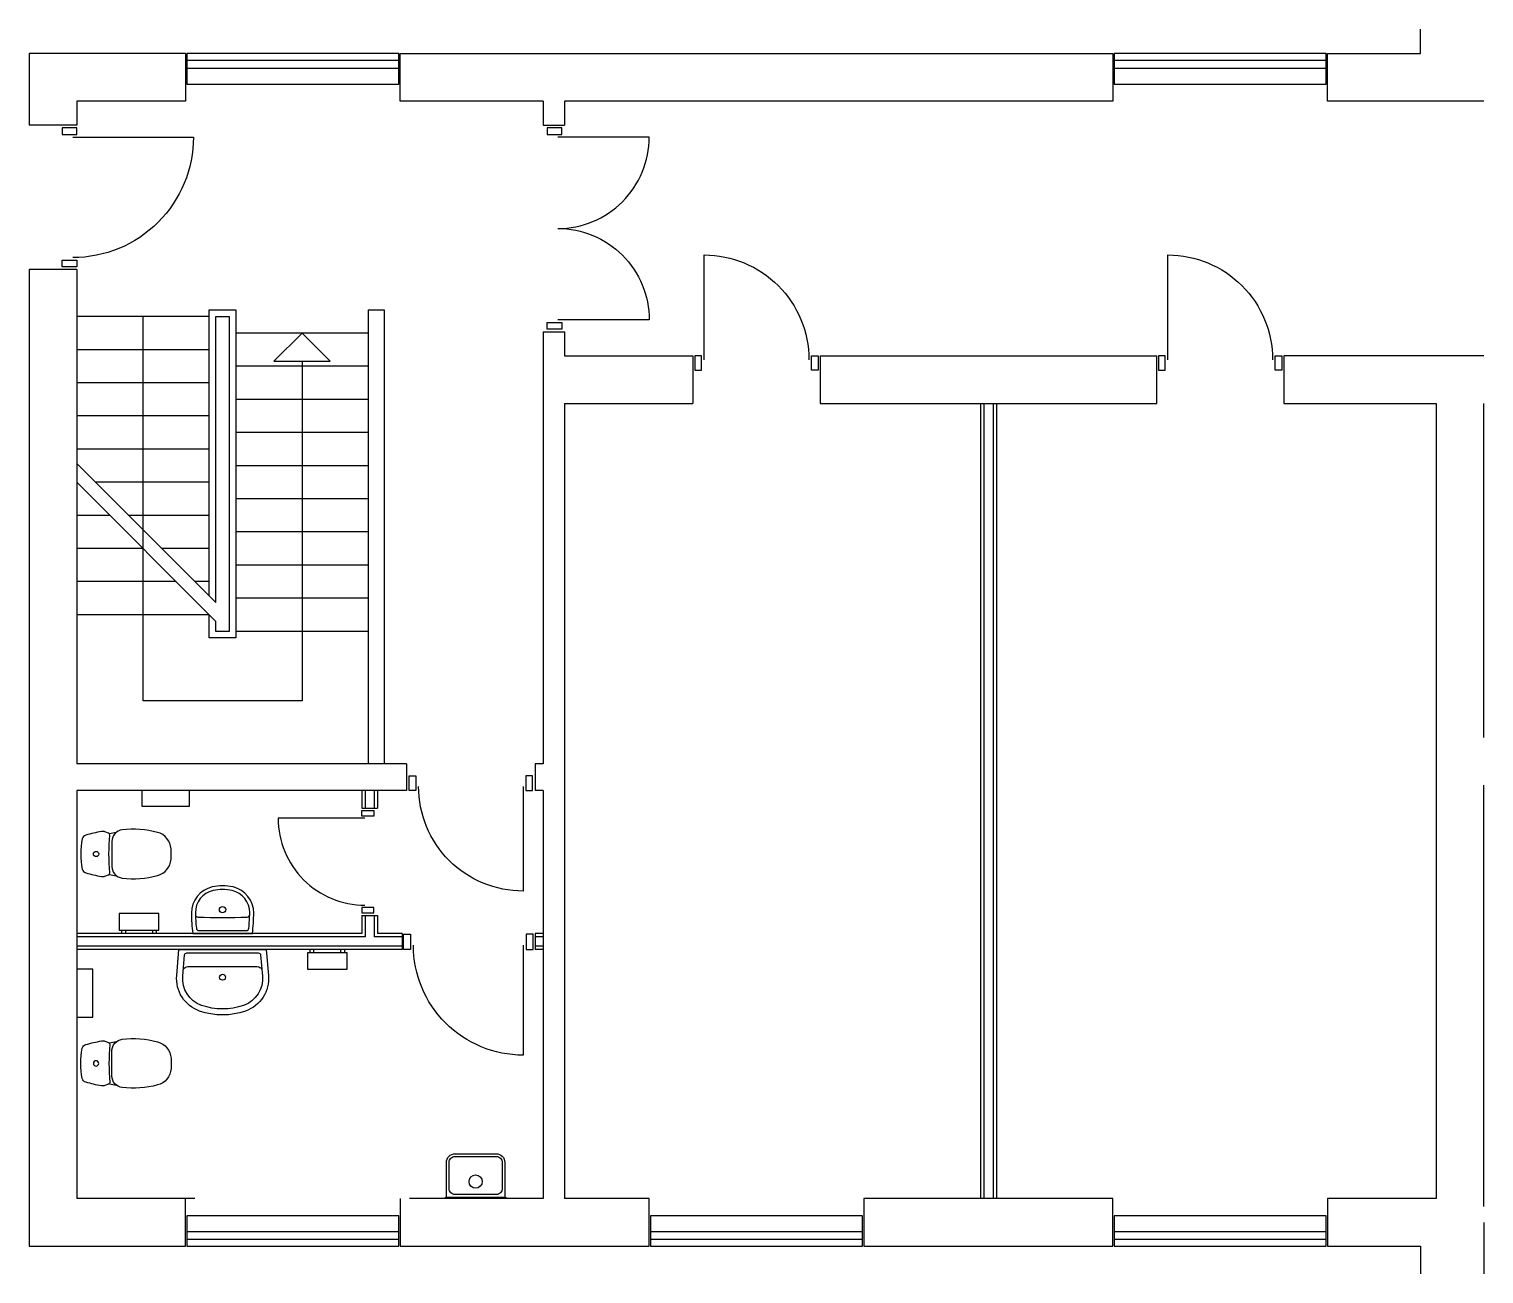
# Model space of a CAD drawing. Header units: millimetres. Extents: x -139132637 to -139121657, y 257886678 to 257896070.
import ezdxf

# ---------------------------------------------------------------- set-up
doc = ezdxf.new("R2010")
doc.units = ezdxf.units.MM
doc.header["$LTSCALE"] = 100
for name, color, linetype in [('a22--l-', 1, 'Continuous'), ('A22--U-', 3, 'Continuous'), ('A24----', 1, 'Continuous'), ('A314-S-', 8, 'Continuous'), ('A321---', 1, 'Continuous'), ('A33----', 8, 'Continuous'), ('A59----', 2, 'Continuous'), ('A79-F--', 1, 'Continuous')]:
    doc.layers.add(name, color=color, linetype=linetype)

# ---------------------------------------------------------------- blocks, each defined once
blk = doc.blocks.new('PIL')
for p, q in [((0, 0), (-212, -212)), ((0, 0), (212, -212)), ((-212, -212), (212, -212))]:
    blk.add_line(p, q)
blk = doc.blocks.new('DD156')
for points in [[(20, 110), (70, 110), (70, 0), (20, 0)], [(1540, 0), (1540, 110), (1490, 110), (1490, 0)]]:
    blk.add_lwpolyline(points, close=True)
for points in [[(780, 30, -0.414214), (90, -660), (90, 30)], [(780, 30, 0.414214), (1470, -660), (1470, 30)]]:
    blk.add_lwpolyline(points, format="xyb")
blk = doc.blocks.new('V162')
for p, q in [((1610, 110), (10, 110)), ((1610, 50), (10, 50))]:
    blk.add_line(p, q)
blk.add_lwpolyline([(1610, 0), (1610, 230), (10, 230), (10, 0)], close=True)
blk = doc.blocks.new('D96H')
for points in [[(-945, 110), (-895, 110), (-895, 0), (-945, 0)], [(-15, 0), (-15, 110), (-65, 110), (-65, 0)]]:
    blk.add_lwpolyline(points, close=True)
blk.add_lwpolyline([(-85, 30), (-85, -760, -0.414214), (-875, 30)], format="xyb")
blk = doc.blocks.new('D109H')
for points in [[(-1070, 110), (-1020, 110), (-1020, 0), (-1070, 0)], [(-20, 110), (-70, 110), (-70, 0), (-20, 0)]]:
    blk.add_lwpolyline(points, close=True)
blk.add_lwpolyline([(-90, 30), (-90, -880, -0.414214), (-1000, 30)], format="xyb")
blk = doc.blocks.new('dis0001t')
for p, q in [((-155, -246), (-164, -298)), ((155, -246), (164, -298))]:
    blk.add_line(p, q)
for points in [[(114, -41, 0.092778), (-114, -41, 0.30167), (-142, -68, 0.034525), (-169, -187, 0.131858), (-168, -212), (-158, -239, 0.382656), (-143, -250, -0.052943), (143, -250, 0.382656), (158, -239), (168, -212, 0.131858), (169, -187, 0.034525), (142, -68, 0.30167)], [(95, -265), (-95, -265, 0.380436), (-182, -342, 0.095668), (-163, -609, 0.32992), (-39, -711, 0.027716), (39, -711, 0.32992), (163, -609, 0.095668), (182, -342, 0.380436)]]:
    blk.add_lwpolyline(points, format="xyb", close=True)
blk.add_circle((0, -145), 20)
blk = doc.blocks.new('Jumbo-T')
at = {"layer": 'A59----'}
blk.add_lwpolyline([(0, -180), (120, -180), (120, 180), (0, 180)], close=True, dxfattribs=at)
blk = doc.blocks.new('DIS0844T')
for points in [[(329, 0), (346, -197, -0.342751), (174, -465, -0.171101), (-174, -465, -0.342751), (-346, -197), (-329, 0)], [(-287, -42, -0.388399), (-269, -26), (269, -26, -0.388399), (287, -42), (301, -201, -0.342751), (159, -422, -0.171101), (-159, -422, -0.342751), (-301, -201)]]:
    blk.add_lwpolyline(points, format="xyb", close=True)
blk.add_lwpolyline([(-297, -151, -0.268305), (-262, -130), (262, -130, -0.268305), (297, -151)], format="xyb")
blk.add_circle((0, -210), 22.5)
blk = doc.blocks.new('DIS0842T')
for points in [[(-225, 0, 0.028894), (-235, -154, 0.353622), (-79, -351, 0.110716), (79, -351, 0.353622), (235, -154, 0.028894), (225, 0)], [(-179, -22, 0.3858), (-198, -41, 0.022165), (-205, -156, 0.353622), (-72, -324, 0.110716), (72, -324, 0.353622), (205, -156, 0.022165), (198, -41, 0.3858), (179, -22)]]:
    blk.add_lwpolyline(points, format="xyb", close=True)
blk.add_lwpolyline([(205, -144, 0.396278), (185, -124, 0.021254), (-185, -124, 0.396278), (-205, -144)], format="xyb")
blk.add_circle((0, -180), 24.4)
blk = doc.blocks.new('Dis2501t')
blk.add_line((-220, -8), (220, -8))
for points in [[(-220, -8), (-230, -8), (-230, 0), (230, 0), (230, -8), (220, -8), (220, -273, -0.414214), (155, -338), (-155, -338, -0.414214), (-220, -273)], [(-220, -8), (-230, -8), (-230, 0), (230, 0), (230, -8), (220, -8), (220, -273, -0.414214), (155, -338), (-155, -338, -0.414214), (-220, -273)], [(-155, -30), (155, -30, -0.414214), (200, -75), (200, -273, -0.414214), (155, -318), (-155, -318, -0.414214), (-200, -273), (-200, -75, -0.414214)], [(-155, -30), (155, -30, -0.414214), (200, -75), (200, -273, -0.414214), (155, -318), (-155, -318, -0.414214), (-200, -273), (-200, -75, -0.414214)]]:
    blk.add_lwpolyline(points, format="xyb", close=True)
blk.add_circle((0, -128), 50)

msp = doc.modelspace()

# ---------------------------------------------------------------- linework, layer by layer
for p, q in [((-139121657, 257887066), (-139121657, 257886678)), ((-139122137, 257886886), (-139122137, 257886678))]:
    msp.add_line(p, q)
at = {"layer": 'a22--l-'}
for p, q in [((-139130077, 257893951), (-139129957, 257893951)), ((-139130077, 257893951), (-139130077, 257890526)), ((-139129957, 257893951), (-139129957, 257890526)), ((-139125457, 257893246), (-139125457, 257887246)), ((-139125432, 257893246), (-139125432, 257887246)), ((-139125362, 257893246), (-139125362, 257887246)), ((-139125337, 257893246), (-139125337, 257887246)), ((-139130127, 257890326), (-139130127, 257890191)), ((-139130102, 257890326), (-139130102, 257890191)), ((-139130032, 257890326), (-139130032, 257890191)), ((-139130007, 257890326), (-139130007, 257890191)), ((-139130127, 257890191), (-139130007, 257890191)), ((-139130127, 257889381), (-139130007, 257889381)), ((-139130127, 257889381), (-139130127, 257889246)), ((-139130102, 257889381), (-139130102, 257889221)), ((-139130032, 257889381), (-139130032, 257889221)), ((-139130007, 257889381), (-139130007, 257889246)), ((-139130127, 257889246), (-139132277, 257889246)), ((-139129822, 257889246), (-139130007, 257889246)), ((-139129822, 257889246), (-139129822, 257889126)), ((-139128757, 257889246), (-139128817, 257889246)), ((-139128817, 257889246), (-139128817, 257889126)), ((-139130102, 257889221), (-139132277, 257889221)), ((-139129822, 257889151), (-139132277, 257889151)), ((-139129822, 257889221), (-139130032, 257889221)), ((-139128757, 257889221), (-139128817, 257889221)), ((-139128757, 257889151), (-139128817, 257889151)), ((-139129822, 257889126), (-139132277, 257889126)), ((-139128757, 257889126), (-139128817, 257889126))]:
    msp.add_line(p, q, dxfattribs=at)
at = {"layer": 'A22--U-'}
for p, q in [((-139122137, 257895886), (-139122137, 257896070)), ((-139132637, 257895886), (-139132637, 257895346)), ((-139131457, 257895886), (-139132637, 257895886)), ((-139131457, 257895886), (-139131457, 257895526)), ((-139129837, 257895886), (-139124457, 257895886)), ((-139129837, 257895526), (-139129837, 257895886)), ((-139124457, 257895886), (-139124457, 257895526)), ((-139132277, 257895526), (-139132277, 257895346)), ((-139131457, 257895526), (-139132277, 257895526)), ((-139128757, 257895526), (-139128757, 257895346)), ((-139124457, 257895526), (-139128597, 257895526)), ((-139128597, 257895526), (-139128597, 257895346)), ((-139121657, 257895526), (-139122837, 257895526)), ((-139122837, 257895526), (-139122837, 257895526)), ((-139132277, 257895346), (-139132637, 257895346)), ((-139128757, 257895346), (-139128597, 257895346)), ((-139132637, 257894256), (-139132637, 257886886)), ((-139132277, 257894256), (-139132637, 257894256)), ((-139132277, 257894256), (-139132277, 257890526)), ((-139128757, 257893786), (-139128757, 257890526)), ((-139128757, 257893786), (-139128597, 257893786)), ((-139128597, 257893786), (-139128597, 257893606)), ((-139128597, 257893606), (-139127627, 257893606)), ((-139127627, 257893606), (-139127627, 257893246)), ((-139126667, 257893606), (-139124127, 257893606)), ((-139126667, 257893606), (-139126667, 257893246)), ((-139124127, 257893246), (-139124127, 257893606)), ((-139121657, 257893606), (-139123167, 257893606)), ((-139123167, 257893606), (-139123167, 257893246)), ((-139128597, 257893246), (-139128597, 257887246)), ((-139128597, 257893246), (-139127627, 257893246)), ((-139126667, 257893246), (-139124127, 257893246)), ((-139123167, 257893246), (-139122017, 257893246)), ((-139122017, 257893246), (-139122017, 257887246)), ((-139121657, 257890726), (-139121657, 257893246)), ((-139129789, 257890526), (-139132277, 257890526)), ((-139129789, 257890526), (-139129789, 257890326)), ((-139128817, 257890526), (-139128817, 257890326)), ((-139128757, 257890526), (-139128817, 257890526)), ((-139121657, 257887186), (-139121657, 257890366)), ((-139132277, 257890326), (-139132277, 257887246)), ((-139129789, 257890326), (-139132277, 257890326)), ((-139128757, 257890326), (-139128817, 257890326)), ((-139128757, 257890326), (-139128757, 257887246)), ((-139131387, 257887246), (-139132277, 257887246)), ((-139131457, 257886886), (-139131457, 257887246)), ((-139129837, 257887246), (-139129837, 257886886)), ((-139128757, 257887246), (-139129767, 257887246)), ((-139127957, 257887246), (-139128597, 257887246)), ((-139127957, 257886886), (-139127957, 257887246)), ((-139122837, 257887246), (-139122837, 257886886)), ((-139122837, 257887246), (-139122837, 257887246)), ((-139122017, 257887246), (-139122837, 257887246)), ((-139132637, 257886886), (-139131457, 257886886)), ((-139129837, 257886886), (-139127957, 257886886)), ((-139122837, 257886886), (-139122137, 257886886))]:
    msp.add_line(p, q, dxfattribs=at)
for points in [[(-139122837, 257895526), (-139122837, 257895886), (-139122137, 257895886)], [(-139128757, 257895526), (-139129837, 257895526), (-139129837, 257895526)]]:
    msp.add_lwpolyline(points, dxfattribs=at)
msp.add_lwpolyline([(-139126337, 257887246), (-139126337, 257886886), (-139124457, 257886886), (-139124457, 257887246), (-139126337, 257887246)], close=True, dxfattribs=at)
at = {"layer": 'A24----'}
for p, q in [((-139131277, 257893901), (-139132277, 257893901)), ((-139130077, 257893776), (-139131077, 257893776)), ((-139130577, 257893776), (-139130789, 257893564)), ((-139130577, 257893776), (-139130365, 257893564)), ((-139131277, 257893651), (-139132277, 257893651)), ((-139130077, 257893526), (-139131077, 257893526)), ((-139130789, 257893564), (-139130365, 257893564)), ((-139131277, 257893401), (-139132277, 257893401)), ((-139130077, 257893276), (-139131077, 257893276)), ((-139131277, 257893151), (-139132277, 257893151)), ((-139130077, 257893026), (-139131077, 257893026)), ((-139131277, 257892901), (-139132277, 257892901)), ((-139132277, 257892793), (-139131227, 257891743)), ((-139130077, 257892776), (-139131077, 257892776)), ((-139132277, 257892651), (-139131227, 257891601)), ((-139131277, 257892651), (-139132136, 257892651)), ((-139130077, 257892526), (-139131077, 257892526)), ((-139132027, 257892401), (-139132277, 257892401)), ((-139131277, 257892401), (-139131886, 257892401)), ((-139130077, 257892276), (-139131077, 257892276)), ((-139131777, 257892151), (-139132277, 257892151)), ((-139131277, 257892151), (-139131636, 257892151)), ((-139130077, 257892026), (-139131077, 257892026)), ((-139131527, 257891901), (-139132277, 257891901)), ((-139131277, 257891901), (-139131386, 257891901)), ((-139130077, 257891776), (-139131077, 257891776)), ((-139131277, 257891651), (-139132277, 257891651)), ((-139130077, 257891526), (-139131077, 257891526))]:
    msp.add_line(p, q, dxfattribs=at)
for points in [[(-139130577, 257893564), (-139130577, 257891001), (-139131777, 257891001), (-139131777, 257893901)], [(-139131277, 257891793), (-139131277, 257893951), (-139131077, 257893951), (-139131077, 257891476), (-139131277, 257891476), (-139131277, 257891651)], [(-139131227, 257891743), (-139131227, 257893901), (-139131127, 257893901), (-139131127, 257891526), (-139131227, 257891526), (-139131227, 257891601)]]:
    msp.add_lwpolyline(points, dxfattribs=at)
at = {"layer": 'A321---'}
for points in [[(-139132387, 257895326), (-139132387, 257895276), (-139132277, 257895276), (-139132277, 257895326)], [(-139132387, 257894276), (-139132387, 257894326), (-139132277, 257894326), (-139132277, 257894276)]]:
    msp.add_lwpolyline(points, close=True, dxfattribs=at)
msp.add_lwpolyline([(-139132307, 257895256), (-139131397, 257895256, -0.414214), (-139132307, 257894346)], format="xyb", dxfattribs=at)
at = {"layer": 'A79-F--'}
for p, q in [((-139131939, 257889271), (-139131939, 257889246)), ((-139131910, 257889271), (-139131910, 257889246)), ((-139131707, 257889271), (-139131707, 257889246)), ((-139131678, 257889271), (-139131678, 257889246)), ((-139130517, 257889101), (-139130517, 257889126)), ((-139130487, 257889101), (-139130487, 257889126)), ((-139130284, 257889101), (-139130284, 257889126)), ((-139130255, 257889101), (-139130255, 257889126))]:
    msp.add_line(p, q, dxfattribs=at)
for points in [[(-139131957, 257889396), (-139131957, 257889271), (-139131657, 257889271), (-139131657, 257889396), (-139131957, 257889396)], [(-139130237, 257888976), (-139130237, 257889101), (-139130537, 257889101), (-139130537, 257888976), (-139130237, 257888976)]]:
    msp.add_lwpolyline(points, dxfattribs=at)

# ---------------------------------------------------------------- block references
at = {"layer": 'A24----'}
msp.add_blockref('PIL', (-139130577, 257893776), dxfattribs=at)
at = {"layer": 'A314-S-', "rotation": 180}
for p in [(-139129837, 257895886), (-139122837, 257895886)]:
    msp.add_blockref('V162', p, dxfattribs=at)
at = {"layer": 'A314-S-'}
for p in [(-139131457, 257886886), (-139127957, 257886886), (-139124457, 257886886)]:
    msp.add_blockref('V162', p, dxfattribs=at)
at = {"layer": 'A321---'}
for name, p, rotation in [('D109H', (-139132277, 257895346), 90), ('DD156', (-139128617, 257893786), 90), ('D96H', (-139127627, 257893606), 180), ('D96H', (-139124127, 257893606), 180)]:
    msp.add_blockref(name, p, dxfattribs=dict(at, rotation=rotation))
msp.add_blockref('D96H', (-139128823, 257890326), dxfattribs=at)
at = {"layer": 'A321---', "xscale": -0.83, "yscale": 0.83, "zscale": 0.83, "rotation": 270}
msp.add_blockref('D96H', (-139130127, 257890186), dxfattribs=at)
at = {"layer": 'A321---', "xscale": 1.05, "yscale": 1.05, "zscale": 1.05}
msp.add_blockref('D96H', (-139128818, 257889126), dxfattribs=at)
at = {"layer": 'A33----', "rotation": 270}
msp.add_blockref('Jumbo-T', (-139131607, 257890326), dxfattribs=at)
at = {"layer": 'A33----'}
msp.add_blockref('Jumbo-T', (-139132277, 257888796), dxfattribs=at)
at = {"layer": 'A59----'}
for name, p, rotation in [('dis0001t', (-139132277, 257889846), 90), ('DIS0842T', (-139131177, 257889246), 180), ('Dis2501t', (-139129267, 257887246), 180)]:
    msp.add_blockref(name, p, dxfattribs=dict(at, rotation=rotation))
msp.add_blockref('DIS0844T', (-139131177, 257889126), dxfattribs=at)
at = {"layer": 'A59----', "xscale": -1, "rotation": 90}
msp.add_blockref('dis0001t', (-139132277, 257888266), dxfattribs=at)

doc.saveas('drawing.dxf')
